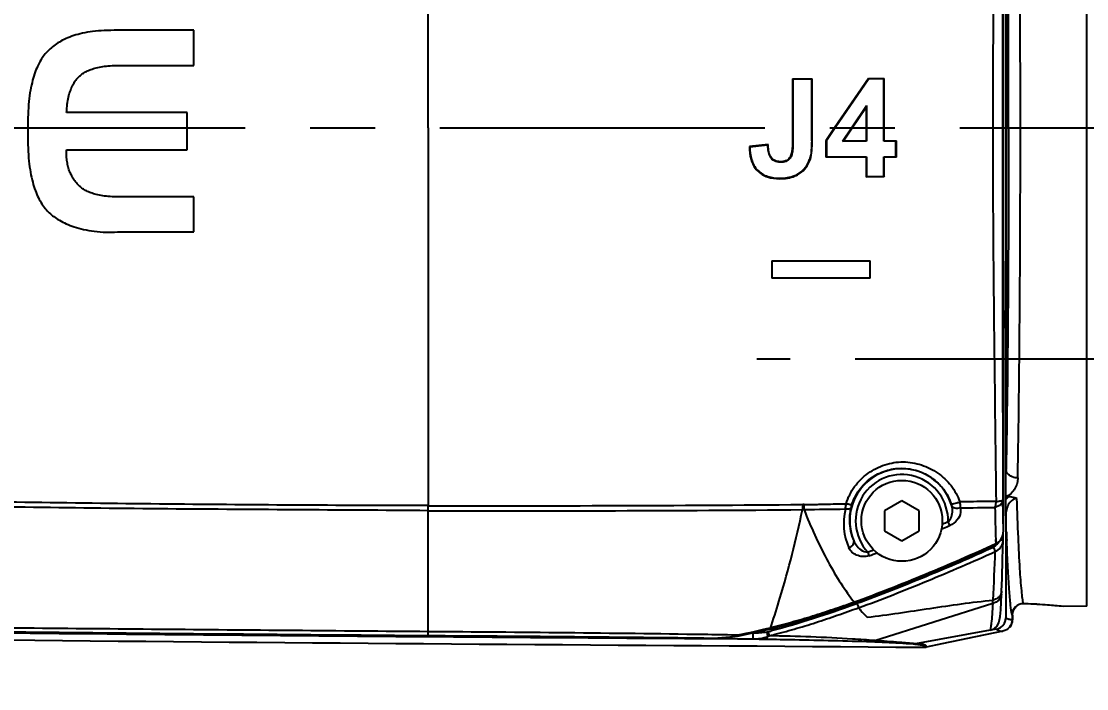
# Model space of a CAD drawing. Header units: millimetres. Extents: x 5828 to 6704, y 123 to 421.
# Drawn here: x 6578.24 to 6584.39, y 356.17 to 360.02 of the extents above; entities that cross this region are included whole.
import ezdxf

# ---------------------------------------------------------------- set-up
doc = ezdxf.new("R2010")
doc.units = ezdxf.units.MM
doc.linetypes.add('CENTER', pattern=[0.6, 0.375, -0.075, 0.075, -0.075])
for name, color, linetype in [('中心线', 7, 'Continuous'), ('外形图', 7, 'Continuous'), ('尺寸标注', 7, 'Continuous'), ('运动范围', 7, 'Continuous')]:
    doc.layers.add(name, color=color, linetype=linetype)
doc.styles.add('微软雅黑', font='msyh.ttc', dxfattribs={"height": 1.5})
doc.dimstyles.new('尺寸标注_1_15比例', dxfattribs={"dimtxt": 1.5, "dimasz": 1.25, "dimexe": 0.5, "dimexo": 0.4, "dimgap": 0.5, "dimtad": 1, "dimdec": 1, "dimlfac": 15, "dimdsep": 46, "dimtxsty": '微软雅黑', "dimcen": 0.09, "dimadec": 0, "dimazin": 0, "dimtp": 0.01, "dimtm": 0.01, "dimtfac": 1, "dimtdec": 1, "dimtofl": 0, "dimtmove": 0, "dimatfit": 3, "dimfxl": 1, "dimtolj": 1, "dimarcsym": 0})

# ---------------------------------------------------------------- blocks, each defined once
blk = doc.blocks.new('*D797')
at = {"layer": 'Defpoints', "color": 0}
for p in [(6541.8372, 378.1181), (6588.1866, 378.1181), (6595.1201, 318.7401)]:
    blk.add_point(p, dxfattribs=at)
at = {"layer": '尺寸标注', "color": 0, "lineweight": -2}
for p, q in [((6587.7866, 378.1181), (6541.3372, 378.1181)), ((6541.8372, 319.9901), (6541.8372, 376.8681)), ((6594.7201, 318.7401), (6541.3372, 318.7401))]:
    blk.add_line(p, q, dxfattribs=at)
at = {"layer": '尺寸标注', "color": 0}
for points in [[(6542.0455, 376.8681), (6541.6288, 376.8681), (6541.8372, 378.1181)], [(6541.6288, 319.9901), (6542.0455, 319.9901), (6541.8372, 318.7401)]]:
    blk.add_solid(points, dxfattribs=at)
at = {"layer": '尺寸标注', "color": 0, "insert": (6540.562, 347.1133), "char_height": 1.5, "attachment_point": 5, "rotation": 90, "style": '微软雅黑'}
blk.add_mtext('\\A1;890.7', dxfattribs=at)

msp = doc.modelspace()

# ---------------------------------------------------------------- linework, layer by layer
at = {"layer": '中心线', "linetype": 'CENTER', "ltscale": 5}
for p, q in [((6562.6546, 359.4068), (6596.8942, 359.4068)), ((6596.9263, 358.0734), (6582.4838, 358.0734))]:
    msp.add_line(p, q, dxfattribs=at)
at = {"layer": '外形图', "color": 7, "linetype": 'Continuous'}
for p, q in [((6584.3866, 356.6483), (6584.3866, 362.1653)), ((6583.92, 357.1696), (6583.92, 360.9418)), ((6583.9213, 360.9433), (6583.9213, 357.4363)), ((6579.2333, 359.9696), (6578.7927, 359.9696)), ((6579.2333, 359.7667), (6579.2333, 359.9696)), ((6578.7979, 359.7667), (6579.2333, 359.7667)), ((6582.6885, 359.6902), (6582.8025, 359.6901)), ((6582.6885, 359.6902), (6582.6885, 359.4068)), ((6582.7996, 359.6871), (6582.6914, 359.6872)), ((6582.6914, 359.6872), (6582.6915, 359.4068)), ((6582.7996, 359.4068), (6582.7996, 359.6872)), ((6582.8025, 359.4068), (6582.8025, 359.6901)), ((6583.1273, 359.6925), (6582.9321, 359.4068)), ((6583.1288, 359.6895), (6582.9357, 359.4068)), ((6583.1272, 359.6925), (6583.2185, 359.6924)), ((6583.1288, 359.6895), (6583.1272, 359.6924)), ((6583.2155, 359.6895), (6583.1288, 359.6895)), ((6583.2155, 359.4068), (6583.2155, 359.6895)), ((6583.2184, 359.4068), (6583.2185, 359.6924)), ((6579.1954, 359.4962), (6578.4995, 359.4962)), ((6579.1954, 359.2796), (6579.1954, 359.4962)), ((6583.0292, 359.4068), (6583.1163, 359.5362)), ((6583.0327, 359.4068), (6583.1133, 359.5266)), ((6583.1163, 359.5362), (6583.1133, 359.5266)), ((6583.1133, 359.5266), (6583.1133, 359.4068)), ((6583.1163, 359.5362), (6583.1163, 359.4068)), ((6578.2758, 359.3911), (6578.2759, 359.3866)), ((6578.2759, 359.4048), (6578.2759, 359.3911)), ((6582.6885, 359.4068), (6582.6885, 359.3241)), ((6582.6915, 359.4068), (6582.6915, 359.3241)), ((6582.7996, 359.3314), (6582.7996, 359.4068)), ((6582.8025, 359.3314), (6582.8025, 359.4068)), ((6582.9321, 359.4068), (6582.8814, 359.3326)), ((6582.9357, 359.4068), (6582.8843, 359.3317)), ((6582.9776, 359.33), (6583.0292, 359.4068)), ((6582.983, 359.3329), (6583.0327, 359.4068)), ((6583.1133, 359.4068), (6583.1133, 359.3329)), ((6583.1163, 359.4068), (6583.1163, 359.33)), ((6583.2155, 359.33), (6583.2155, 359.4068)), ((6583.2184, 359.3329), (6583.2184, 359.4068)), ((6582.5478, 359.3109), (6582.44, 359.2985)), ((6582.545, 359.3076), (6582.4429, 359.2959)), ((6582.8843, 359.3317), (6582.8814, 359.3326)), ((6582.8814, 359.3326), (6582.8814, 359.2375)), ((6582.8843, 359.3317), (6582.8843, 359.2404)), ((6582.9776, 359.33), (6582.983, 359.3329)), ((6583.1163, 359.33), (6582.9776, 359.33)), ((6582.983, 359.333), (6583.1133, 359.333)), ((6583.1163, 359.33), (6583.1133, 359.3329)), ((6583.2155, 359.33), (6583.2184, 359.3329)), ((6583.2859, 359.33), (6583.2155, 359.33)), ((6583.2184, 359.3329), (6583.2888, 359.333)), ((6583.2859, 359.2404), (6583.2859, 359.33)), ((6583.2888, 359.2375), (6583.2888, 359.333)), ((6578.4995, 359.2796), (6579.1954, 359.2796)), ((6582.8843, 359.2404), (6582.8814, 359.2375)), ((6583.1163, 359.2404), (6583.1133, 359.2375)), ((6583.1163, 359.2404), (6583.1163, 359.1264)), ((6583.2155, 359.2404), (6583.2859, 359.2405)), ((6583.2155, 359.2404), (6583.2184, 359.2375)), ((6583.2155, 359.1264), (6583.2155, 359.2404)), ((6582.6185, 359.2086), (6582.6185, 359.2116)), ((6582.6749, 359.2316), (6582.6725, 359.2333)), ((6583.1133, 359.2377), (6582.8814, 359.2376)), ((6583.1133, 359.2375), (6583.1133, 359.1234)), ((6583.2888, 359.2375), (6583.2185, 359.2374)), ((6583.2185, 359.1235), (6583.2185, 359.2374)), ((6582.4877, 359.1626), (6582.4856, 359.1606)), ((6583.1163, 359.1264), (6583.1133, 359.1234)), ((6583.2185, 359.1235), (6583.1133, 359.1234)), ((6583.1163, 359.1264), (6583.2155, 359.1264)), ((6583.2155, 359.1264), (6583.2184, 359.1234)), ((6579.2333, 359.0091), (6578.7979, 359.0091)), ((6579.2333, 358.8062), (6579.2333, 359.0091)), ((6578.7927, 358.8062), (6579.2333, 358.8062)), ((6582.57, 358.6401), (6582.57, 358.5401)), ((6582.57, 358.6401), (6583.1366, 358.6401)), ((6583.1366, 358.5401), (6583.1366, 358.6401)), ((6583.1366, 358.5401), (6582.57, 358.5401)), ((6583.9063, 357.0817), (6583.9063, 358.2513)), ((6580.5866, 357.1984), (6580.5866, 357.2277)), ((6582.7566, 357.234), (6582.7476, 357.2339)), ((6583.32, 357.2548), (6583.2206, 357.1974)), ((6583.4193, 357.1974), (6583.32, 357.2548)), ((6580.5866, 356.5005), (6580.5866, 357.1984)), ((6583.2206, 357.1974), (6583.2206, 357.0828)), ((6583.4193, 357.0828), (6583.4193, 357.1974)), ((6583.9199, 357.1696), (6583.92, 356.5814)), ((6583.548, 357.0933), (6583.5612, 357.0985)), ((6583.548, 357.0933), (6583.5612, 357.0985)), ((6583.5599, 357.1235), (6583.5525, 357.1206)), ((6583.2206, 357.0828), (6583.32, 357.0254)), ((6583.32, 357.0254), (6583.4193, 357.0828)), ((6583.8613, 357.033), (6583.8619, 357.0078)), ((6583.8617, 357.033), (6583.8624, 357.008)), ((6583.8713, 357.0076), (6583.8901, 357.0263)), ((6583.8901, 357.0263), (6583.9021, 357.0521)), ((6583.8924, 357.0313), (6583.9045, 357.0313)), ((6583.9021, 357.0521), (6583.9063, 357.0817)), ((6583.9045, 357.0313), (6583.9045, 357.0692)), ((6583.9045, 357.0287), (6583.9045, 357.0313)), ((6583.9252, 357.0246), (6583.9251, 357.0273)), ((6583.9253, 357.0294), (6583.9252, 357.0321)), ((6583.8481, 356.9868), (6583.8589, 356.9639)), ((6583.8484, 356.996), (6583.864, 357.0035)), ((6583.8619, 357.0079), (6583.864, 357.0035)), ((6583.864, 357.0035), (6583.8713, 357.0076)), ((6583.1227, 356.9598), (6583.1303, 356.9386)), ((6583.4755, 356.8335), (6583.5164, 356.8505)), ((6583.3409, 356.7784), (6583.371, 356.7906)), ((6583.371, 356.7906), (6583.4032, 356.8037)), ((6583.4032, 356.8037), (6583.4379, 356.818)), ((6583.4379, 356.818), (6583.4755, 356.8335)), ((6583.1621, 356.7083), (6583.1927, 356.72)), ((6583.1927, 356.72), (6583.2143, 356.7284)), ((6583.2143, 356.7284), (6583.237, 356.7372)), ((6583.237, 356.7372), (6583.2609, 356.7465)), ((6583.2609, 356.7465), (6583.286, 356.7565)), ((6583.286, 356.7565), (6583.3126, 356.7671)), ((6583.3126, 356.7671), (6583.3409, 356.7784)), ((6583.8948, 356.7155), (6583.8955, 356.7334)), ((6583.0466, 356.666), (6583.0449, 356.6707)), ((6583.0609, 356.6626), (6583.0492, 356.6585)), ((6583.0609, 356.6626), (6583.0493, 356.6583)), ((6583.0609, 356.6626), (6583.0673, 356.6453)), ((6583.0889, 356.681), (6583.1062, 356.6874)), ((6583.1062, 356.6874), (6583.1333, 356.6975)), ((6583.1333, 356.6975), (6583.1621, 356.7083)), ((6583.1641, 356.4492), (6583.8451, 356.6646)), ((6584.0245, 356.6614), (6584.0216, 356.6614)), ((6584.1014, 356.6581), (6584.097, 356.6584)), ((6583.9558, 356.5967), (6583.9558, 356.5692)), ((6583.9587, 356.5965), (6583.9587, 356.5694)), ((6584.3866, 356.6483), (6584.25, 356.6459)), ((6582.5657, 356.5336), (6582.5672, 356.5381)), ((6582.5659, 356.5332), (6582.5674, 356.5376)), ((6582.3293, 356.4685), (6582.3724, 356.4747)), ((6582.3713, 356.4805), (6582.3593, 356.4807)), ((6582.3669, 356.4806), (6582.3595, 356.4807)), ((6582.3714, 356.4799), (6582.3723, 356.4752)), ((6582.3723, 356.4752), (6582.3724, 356.4747)), ((6582.3724, 356.4748), (6582.5634, 356.5164)), ((6582.4596, 356.4922), (6582.4594, 356.4589)), ((6582.5402, 356.4985), (6582.5454, 356.4727)), ((6582.5487, 356.5005), (6582.5546, 356.4767)), ((6582.5621, 356.5218), (6582.5633, 356.5167)), ((6582.5633, 356.5167), (6582.5634, 356.5164)), ((6583.8288, 356.5091), (6583.3985, 356.4312)), ((6583.9025, 356.5039), (6583.55, 356.4306)), ((6583.8652, 356.5158), (6583.8288, 356.5092)), ((6582.177, 356.4626), (6582.177, 356.4626)), ((6582.177, 356.4609), (6582.3723, 356.4595)), ((6582.177, 356.4609), (6582.4594, 356.4589)), ((6582.3723, 356.4595), (6582.4594, 356.4589)), ((6583.4462, 356.4115), (6583.4462, 356.4107)), ((6583.55, 356.4306), (6583.4602, 356.4121))]:
    msp.add_line(p, q, dxfattribs=at)
for points in [[(6583.8955, 356.7334), (6583.898, 356.8079), (6583.9015, 356.921), (6583.9045, 357.0287)], [(6583.5164, 356.8505), (6583.5384, 356.8597), (6583.5614, 356.8694), (6583.5857, 356.8797), (6583.6114, 356.8906), (6583.6386, 356.9022), (6583.6676, 356.9147), (6583.6985, 356.9281), (6583.7317, 356.9427), (6583.7674, 356.9587), (6583.8061, 356.9763), (6583.8484, 356.996)], [(6582.5634, 356.5164), (6582.7341, 356.5628), (6582.9157, 356.6205), (6583.0466, 356.666)], [(6583.0466, 356.666), (6583.0494, 356.667), (6583.0648, 356.6722)], [(6583.0648, 356.6722), (6583.0726, 356.675), (6583.0889, 356.681)], [(6583.876, 356.544), (6583.8801, 356.5533), (6583.8844, 356.5682), (6583.8874, 356.5875), (6583.8907, 356.6264), (6583.8948, 356.7155)], [(6583.9025, 356.5039), (6583.8108, 356.485), (6583.7257, 356.4673), (6583.6521, 356.452), (6583.55, 356.4306)], [(6582.177, 356.4626), (6582.2417, 356.4632), (6582.3293, 356.4685)]]:
    msp.add_lwpolyline(points, dxfattribs=at)
msp.add_circle((6583.32, 357.1401), 0.2333, dxfattribs=at)
for centre, radius, start, end in [((7309.4139, 359.432), 725.514, 179.8326154, 180.0019932), ((6460.1554, 359.4998), 123.7808, 359.956911, 0.67194), ((7270.8238, 359.3258), 686.9239, 179.9932493, 180.1721415), ((6583.32, 357.1401), 0.3006, 16.65542, 202.74876), ((6583.32, 357.1401), 0.2672, 358.77922, 222.42787), ((6583.6958, 357.4384), 0.2255, 353.65308, 359.46008), ((6583.9992, 357.1933), 0.1058, 130.5873, 138.53293), ((6583.9943, 357.1989), 0.0983, 126.458, 130.53101), ((6581.0433, 552.6431), 195.4162, 269.866088, 270.499696), ((6583.318, 357.1445), 0.3006, 165.65989, 180.83635), ((6583.2507, 357.1616), 0.2311, 162.69743, 165.64067), ((6583.2191, 396.996), 39.7835, 270.62939, 270.91961), ((6623.8595, 358.1472), 40.0133, 181.33142, 181.59559), ((6581.0938, 557.8127), 200.615, 269.855137, 270.472124), ((6583.3305, 357.1241), 0.3462, 166.2018, 203.9), ((6583.3174, 357.1445), 0.2999, 180.83218, 203.7061), ((6580.9828, 363.6222), 6.991, 291.63057, 291.87122), ((6580.6728, 364.4566), 7.9047, 291.43191, 291.70318), ((6602.5784, 357.7735), 18.6683, 182.13727, 182.29092), ((6578.381, 370.2174), 14.08, 289.6802, 289.8317), ((6573.8155, 357.2769), 10.0482, 356.61172, 358.21441), ((6583.8417, 357.0583), 0.0544, 291.86392, 294.36841), ((6578.5113, 369.9586), 13.8151, 289.53268, 289.74589), ((6584.4906, 357.7714), 1.8177, 216.84182, 217.2711), ((6581.8731, 356.7972), 1.9764, 356.15512, 356.68888), ((6583.9493, 353.9578), 2.7046, 88.2195, 88.4057), ((6583.9468, 353.8832), 2.7792, 86.90176, 88.21627), ((6583.9459, 353.8718), 2.7907, 85.57604, 86.80714), ((6584.2333, 357.0747), 1.2426, 200.21678, 200.54972), ((6583.9452, 353.8619), 2.8006, 83.75349, 85.57729), ((6583.8168, 356.5749), 0.0668, 280.35139, 332.50115), ((6583.8533, 356.5813), 0.0666, 280.27496, 340.03604), ((6583.8526, 356.5815), 0.0673, 340.1283, 359.92041), ((6578.2969, 4.8517), 351.6324, 89.367753, 89.627017), ((6579.3522, 163.235), 193.2694, 89.162136, 89.634062), ((6581.0943, 286.4805), 70.0116, 88.964554, 89.11275), ((6582.2785, 356.8305), 0.3621, 283.37256, 284.84454), ((6582.4995, 356.7002), 0.2057, 281.39657, 282.20857), ((6582.5035, 356.6823), 0.1874, 282.19263, 283.97666), ((6582.4953, 356.6025), 0.1391, 291.09654, 295.24419), ((6581.7454, 359.7199), 3.3182, 284.00934, 284.32732), ((6580.4618, 364.6758), 8.462, 284.31912, 284.44607), ((6577.8486, 358.1115), 4.9744, 341.36255, 341.50085), ((6583.3858, 356.5012), 0.0711, 269.47434, 280.24992), ((6583.4467, 356.4776), 0.0669, 269.55455, 281.6177)]:
    msp.add_arc(centre, radius, start, end, dxfattribs=at)
msp.add_ellipse((6583.9514, 359.4068), major_axis=(0, 2.8333), ratio=0.017455, start_param=1.150736, end_param=1.990856, dxfattribs=at)
for points, knots in [([(6580.5864, 359.4068), (6580.5864, 359.5884), (6580.5864, 360.3148), (6580.5863, 361.0412), (6580.5863, 361.5859)], [0, 0, 0, 0, 0.250104, 1, 1, 1, 1]), ([(6583.8638, 361.5619), (6583.8614, 361.3835), (6583.8559, 360.9357), (6583.8473, 360.2174), (6583.8447, 359.6773), (6583.8445, 359.4068)], [0, 0, 0, 0, 0.248288, 0.623393, 1, 1, 1, 1]), ([(6584.0041, 359.4068), (6584.0041, 359.7736), (6584.0018, 360.4467), (6583.9947, 361.1197), (6583.9891, 361.4259)], [0, 0, 0, 0, 0.544975, 1, 1, 1, 1]), ([(6578.7927, 359.9696), (6578.7674, 359.9696), (6578.7196, 359.9689), (6578.6522, 359.9637), (6578.5933, 359.954), (6578.542, 359.9402), (6578.4974, 359.9229), (6578.4589, 359.9031), (6578.4261, 359.8815), (6578.3986, 359.8583), (6578.3751, 359.8332), (6578.3543, 359.8044), (6578.3351, 359.77), (6578.3176, 359.7285), (6578.3024, 359.6793), (6578.29, 359.6221), (6578.2812, 359.5567), (6578.2765, 359.4833), (6578.2759, 359.4317), (6578.2759, 359.4048)], [0, 0, 0, 0, 0.084198, 0.15912, 0.224818, 0.28283, 0.335554, 0.383548, 0.426848, 0.466044, 0.503007, 0.541119, 0.584053, 0.63371, 0.690782, 0.755364, 0.82814, 0.910274, 1, 1, 1, 1]), ([(6578.5609, 359.6916), (6578.5655, 359.6968), (6578.5756, 359.7069), (6578.5935, 359.7206), (6578.6151, 359.7332), (6578.6412, 359.7445), (6578.6727, 359.7541), (6578.7098, 359.7614), (6578.7522, 359.7659), (6578.7822, 359.7667), (6578.7979, 359.7667)], [0, 0, 0, 0, 0.08081, 0.167277, 0.263174, 0.373046, 0.500761, 0.648452, 0.81615, 1, 1, 1, 1]), ([(6578.4995, 359.4962), (6578.5004, 359.5118), (6578.5029, 359.5415), (6578.5099, 359.5829), (6578.5196, 359.6183), (6578.5316, 359.6477), (6578.5452, 359.6718), (6578.5556, 359.6855), (6578.5609, 359.6916)], [0, 0, 0, 0, 0.225887, 0.427937, 0.603128, 0.753169, 0.88307, 1, 1, 1, 1]), ([(6565.629, 359.4041), (6565.6292, 359.2166), (6565.6714, 358.8405), (6565.8556, 358.3046), (6566.1529, 357.8218), (6566.4829, 357.4831), (6566.7858, 357.2607), (6567.0302, 357.1197), (6567.2888, 357.0065), (6567.5581, 356.9225), (6567.8351, 356.8686), (6568.0691, 356.8489), (6568.2563, 356.8381), (6568.4436, 356.8268), (6568.6776, 356.8107), (6568.9583, 356.7923), (6569.2392, 356.7757), (6569.5201, 356.7595), (6569.8947, 356.7383), (6570.363, 356.7136), (6570.9251, 356.6863), (6571.4873, 356.6611), (6572.237, 356.6305), (6573.1743, 356.5972), (6574.2993, 356.5645), (6575.7996, 356.5294), (6577.6752, 356.4995), (6579.9261, 356.478), (6581.4267, 356.4679), (6582.177, 356.4626)], [0, 0, 0, 0, 0.03123, 0.062458, 0.093688, 0.124916, 0.140555, 0.156192, 0.171829, 0.187473, 0.203107, 0.218729, 0.226548, 0.234365, 0.249989, 0.265612, 0.281238, 0.296864, 0.312489, 0.343739, 0.37499, 0.40624, 0.437491, 0.499992, 0.562493, 0.624994, 0.749996, 0.874998, 1, 1, 1, 1]), ([(6578.2759, 359.3866), (6578.2759, 359.3837), (6578.2759, 359.3806), (6578.2759, 359.3775), (6578.2759, 359.3773)], [0, 0, 0, 0, 0.947393, 1, 1, 1, 1]), ([(6578.2759, 359.3773), (6578.2759, 359.3759), (6578.2759, 359.3468), (6578.2765, 359.2928), (6578.2811, 359.2184), (6578.2901, 359.1527), (6578.3027, 359.0954), (6578.3182, 359.046), (6578.336, 359.0044), (6578.3553, 358.9701), (6578.3761, 358.9414), (6578.3995, 358.9165), (6578.4268, 358.8937), (6578.4593, 358.8723), (6578.4984, 358.8524), (6578.545, 358.8346), (6578.5995, 358.8199), (6578.6611, 358.8094), (6578.7265, 358.8043), (6578.7709, 358.8049), (6578.7927, 358.8062)], [0, 0, 0, 0, 0.004725, 0.096387, 0.178265, 0.250822, 0.315236, 0.372149, 0.421618, 0.464299, 0.50207, 0.538489, 0.576866, 0.619262, 0.667036, 0.721512, 0.783683, 0.853378, 0.927789, 1, 1, 1, 1]), ([(6580.5864, 359.4068), (6580.5864, 359.2251), (6580.5864, 358.4987), (6580.5863, 357.7724), (6580.5862, 357.2277)], [0, 0, 0, 0, 0.250116, 1, 1, 1, 1]), ([(6583.0292, 359.4068), (6583.0298, 359.4073), (6583.0314, 359.4083), (6583.0323, 359.4071), (6583.0327, 359.4068)], [0, 0, 0, 0, 0.633338, 1, 1, 1, 1]), ([(6583.8445, 359.4068), (6583.8447, 359.2263), (6583.846, 358.7759), (6583.8536, 358.0576), (6583.8602, 357.5196), (6583.8638, 357.2517)], [0, 0, 0, 0, 0.251155, 0.626949, 1, 1, 1, 1]), ([(6583.9362, 359.4068), (6583.9362, 359.0488), (6583.934, 358.392), (6583.9269, 357.7351), (6583.9213, 357.4363)], [0, 0, 0, 0, 0.544975, 1, 1, 1, 1]), ([(6583.9891, 357.3876), (6583.9948, 357.6938), (6584.0018, 358.3669), (6584.0041, 359.04), (6584.0041, 359.4068)], [0, 0, 0, 0, 0.455025, 1, 1, 1, 1]), ([(6582.545, 359.3076), (6582.5455, 359.2961), (6582.5475, 359.2733), (6582.5533, 359.2502), (6582.5594, 359.2404)], [0, 0, 0, 0, 0.500715, 1, 1, 1, 1]), ([(6582.5619, 359.242), (6582.5556, 359.252), (6582.5501, 359.2757), (6582.5482, 359.2991), (6582.5478, 359.3109)], [0, 0, 0, 0, 0.499269, 1, 1, 1, 1]), ([(6582.6885, 359.3241), (6582.6885, 359.3085), (6582.6877, 359.2851), (6582.6825, 359.2546), (6582.6771, 359.2396), (6582.6725, 359.2333)], [0, 0, 0, 0, 0.500585, 0.750833, 1, 1, 1, 1]), ([(6582.6915, 359.3241), (6582.6915, 359.3082), (6582.6906, 359.2843), (6582.6852, 359.2532), (6582.6795, 359.238), (6582.6749, 359.2316)], [0, 0, 0, 0, 0.500587, 0.750831, 1, 1, 1, 1]), ([(6582.7996, 359.3314), (6582.7996, 359.3133), (6582.7984, 359.2773), (6582.7929, 359.2413), (6582.7872, 359.2241)], [0, 0, 0, 0, 0.500267, 1, 1, 1, 1]), ([(6582.79, 359.2232), (6582.7957, 359.2405), (6582.8013, 359.2769), (6582.8025, 359.3132), (6582.8025, 359.3314)], [0, 0, 0, 0, 0.49974, 1, 1, 1, 1]), ([(6578.5609, 359.0842), (6578.5548, 359.0911), (6578.5435, 359.1056), (6578.5291, 359.129), (6578.5175, 359.154), (6578.5084, 359.1811), (6578.5021, 359.2108), (6578.4987, 359.244), (6578.4988, 359.2673), (6578.4995, 359.2796)], [0, 0, 0, 0, 0.132266, 0.261367, 0.39109, 0.525267, 0.668073, 0.824344, 1, 1, 1, 1]), ([(6582.44, 359.2985), (6582.44, 359.2738), (6582.4446, 359.2241), (6582.4685, 359.1783), (6582.4856, 359.1606)], [0, 0, 0, 0, 0.5014, 1, 1, 1, 1]), ([(6582.4429, 359.2959), (6582.4431, 359.272), (6582.4479, 359.2239), (6582.4712, 359.1797), (6582.4877, 359.1626)], [0, 0, 0, 0, 0.501401, 1, 1, 1, 1]), ([(6582.6185, 359.2086), (6582.6069, 359.2087), (6582.5829, 359.213), (6582.5655, 359.2306), (6582.5594, 359.2404)], [0, 0, 0, 0, 0.499946, 1, 1, 1, 1]), ([(6582.6185, 359.2116), (6582.6074, 359.2116), (6582.5844, 359.2157), (6582.5677, 359.2325), (6582.5619, 359.242)], [0, 0, 0, 0, 0.499868, 1, 1, 1, 1]), ([(6582.6725, 359.2333), (6582.6667, 359.2253), (6582.6488, 359.2133), (6582.6286, 359.2116), (6582.6185, 359.2116)], [0, 0, 0, 0, 0.498151, 1, 1, 1, 1]), ([(6582.6749, 359.2316), (6582.6688, 359.2232), (6582.6502, 359.2105), (6582.629, 359.2086), (6582.6185, 359.2086)], [0, 0, 0, 0, 0.498223, 1, 1, 1, 1]), ([(6582.7281, 359.146), (6582.7418, 359.1554), (6582.7666, 359.1783), (6582.782, 359.2084), (6582.7872, 359.2241)], [0, 0, 0, 0, 0.499667, 1, 1, 1, 1]), ([(6582.7298, 359.1436), (6582.7437, 359.1532), (6582.769, 359.1765), (6582.7847, 359.2072), (6582.79, 359.2232)], [0, 0, 0, 0, 0.499664, 1, 1, 1, 1]), ([(6582.4856, 359.1606), (6582.5018, 359.1437), (6582.544, 359.1188), (6582.5913, 359.1138), (6582.6147, 359.1138)], [0, 0, 0, 0, 0.499192, 1, 1, 1, 1]), ([(6582.4877, 359.1626), (6582.5036, 359.1461), (6582.5451, 359.1216), (6582.5917, 359.1167), (6582.6147, 359.1167)], [0, 0, 0, 0, 0.49919, 1, 1, 1, 1]), ([(6582.6147, 359.1167), (6582.6442, 359.1167), (6582.6849, 359.1217), (6582.72, 359.1404), (6582.7281, 359.146)], [0, 0, 0, 0, 0.748833, 1, 1, 1, 1]), ([(6582.6147, 359.1138), (6582.6447, 359.1138), (6582.686, 359.1189), (6582.7215, 359.1379), (6582.7298, 359.1436)], [0, 0, 0, 0, 0.748817, 1, 1, 1, 1]), ([(6578.7979, 359.0091), (6578.7822, 359.0091), (6578.7522, 359.0099), (6578.7098, 359.0144), (6578.6727, 359.0217), (6578.6412, 359.0313), (6578.615, 359.0426), (6578.5935, 359.0552), (6578.5756, 359.0689), (6578.5655, 359.079), (6578.5609, 359.0842)], [0, 0, 0, 0, 0.183865, 0.351584, 0.499288, 0.627008, 0.736875, 0.832757, 0.919205, 1, 1, 1, 1]), ([(6580.5862, 357.2277), (6580.0692, 357.2285), (6579.0351, 357.235), (6576.9672, 357.2634), (6574.3827, 357.3303), (6571.2832, 357.4606), (6569.2185, 357.5814), (6568.1866, 357.6494)], [0, 0, 0, 0, 0.125001, 0.250002, 0.500001, 0.750001, 1, 1, 1, 1]), ([(6580.5866, 357.1984), (6580.0697, 357.2027), (6579.0359, 357.206), (6577.4853, 357.2294), (6575.9349, 357.2647), (6573.8683, 357.328), (6571.286, 357.4387), (6569.2218, 357.5604), (6568.1903, 357.629)], [0, 0, 0, 0, 0.125, 0.250001, 0.375002, 0.500003, 0.750001, 1, 1, 1, 1]), ([(6582.9987, 357.2388), (6583.0092, 357.2739), (6583.0422, 357.3409), (6583.1216, 357.4186), (6583.2199, 357.4686), (6583.328, 357.4859), (6583.4347, 357.4674), (6583.5303, 357.4193), (6583.6086, 357.3464), (6583.6425, 357.2831), (6583.6541, 357.2499)], [0, 0, 0, 0, 0.127823, 0.255346, 0.382075, 0.507501, 0.631492, 0.754406, 0.876781, 1, 1, 1, 1]), ([(6583.0301, 357.2304), (6583.0396, 357.2612), (6583.0689, 357.32), (6583.138, 357.3894), (6583.2246, 357.4333), (6583.3194, 357.4479), (6583.4128, 357.4329), (6583.4965, 357.3908), (6583.5633, 357.3257), (6583.5929, 357.2706), (6583.6031, 357.2416)], [0, 0, 0, 0, 0.128671, 0.256904, 0.384025, 0.509513, 0.633206, 0.755475, 0.877223, 1, 1, 1, 1]), ([(6583.9405, 357.4026), (6583.9352, 357.4065), (6583.9257, 357.4163), (6583.9214, 357.4297), (6583.9213, 357.4363)], [0, 0, 0, 0, 0.497301, 1, 1, 1, 1]), ([(6583.9892, 357.3876), (6583.9843, 357.3876), (6583.9672, 357.3889), (6583.9503, 357.3952), (6583.9405, 357.4026)], [0, 0, 0, 0, 0.285039, 1, 1, 1, 1]), ([(6583.9891, 357.3876), (6583.9887, 357.3771), (6583.9867, 357.3557), (6583.9685, 357.3139), (6583.9422, 357.2876), (6583.9207, 357.2772)], [0, 0, 0, 0, 0.232735, 0.471115, 1, 1, 1, 1]), ([(6583.9359, 357.278), (6583.9333, 357.2779), (6583.9283, 357.278), (6583.9232, 357.2773), (6583.9207, 357.2772)], [0, 0, 0, 0, 0.499921, 1, 1, 1, 1]), ([(6583.9838, 357.269), (6583.9803, 357.2705), (6583.9649, 357.2761), (6583.9483, 357.2783), (6583.9359, 357.278)], [0, 0, 0, 0, 0.238395, 1, 1, 1, 1]), ([(6582.7476, 357.2339), (6582.7476, 357.2312), (6582.7476, 357.2213), (6582.7473, 357.2113), (6582.7469, 357.204)], [0, 0, 0, 0, 0.262568, 1, 1, 1, 1]), ([(6582.7558, 357.2037), (6582.7561, 357.2061), (6582.757, 357.2161), (6582.7568, 357.2262), (6582.7566, 357.234)], [0, 0, 0, 0, 0.234174, 1, 1, 1, 1]), ([(6582.7566, 357.234), (6582.7667, 357.2335), (6582.7869, 357.2354), (6582.8172, 357.2345), (6582.8475, 357.2357), (6582.8879, 357.2363), (6582.9383, 357.2375), (6582.9786, 357.2384), (6582.9987, 357.2388)], [0, 0, 0, 0, 0.125292, 0.250482, 0.375629, 0.500684, 0.750533, 1, 1, 1, 1]), ([(6582.9943, 357.2066), (6582.9947, 357.2091), (6582.9964, 357.2198), (6582.9977, 357.2306), (6582.9987, 357.2388)], [0, 0, 0, 0, 0.231543, 1, 1, 1, 1]), ([(6583.0268, 357.2189), (6583.0262, 357.2167), (6583.0221, 357.2109), (6583.01, 357.2064), (6582.9999, 357.2061), (6582.9943, 357.2066)], [0, 0, 0, 0, 0.18774, 0.542849, 1, 1, 1, 1]), ([(6583.0301, 357.2304), (6583.0299, 357.2302), (6583.0289, 357.2305), (6583.0272, 357.2307), (6583.0243, 357.2315), (6583.0188, 357.2329), (6583.0101, 357.2354), (6583.0028, 357.2376), (6582.9987, 357.2388)], [0, 0, 0, 0, 0.022564, 0.079375, 0.169288, 0.28999, 0.609635, 1, 1, 1, 1]), ([(6583.5871, 357.1344), (6583.5935, 357.1401), (6583.6059, 357.1576), (6583.6134, 357.19), (6583.6113, 357.2145), (6583.6081, 357.2258)], [0, 0, 0, 0, 0.26188, 0.638607, 1, 1, 1, 1]), ([(6583.6561, 357.2149), (6583.6596, 357.2064), (6583.6606, 357.1803), (6583.6404, 357.1412), (6583.613, 357.1185), (6583.596, 357.1122)], [0, 0, 0, 0, 0.213381, 0.576548, 1, 1, 1, 1]), ([(6583.6031, 357.2416), (6583.6039, 357.2397), (6583.6113, 357.2383), (6583.6221, 357.2397), (6583.6378, 357.2435), (6583.6486, 357.2475), (6583.6541, 357.2499)], [0, 0, 0, 0, 0.115868, 0.345275, 0.659533, 1, 1, 1, 1]), ([(6583.6079, 357.2263), (6583.6076, 357.2273), (6583.6062, 357.2325), (6583.6045, 357.2376), (6583.6031, 357.2416)], [0, 0, 0, 0, 0.206998, 1, 1, 1, 1]), ([(6583.6561, 357.2149), (6583.6466, 357.211), (6583.6311, 357.2093), (6583.6139, 357.2164), (6583.6089, 357.2232), (6583.6078, 357.2267)], [0, 0, 0, 0, 0.564258, 0.79695, 1, 1, 1, 1]), ([(6583.8638, 357.2517), (6583.8465, 357.2515), (6583.7766, 357.2509), (6583.7067, 357.2503), (6583.6541, 357.2499)], [0, 0, 0, 0, 0.246741, 1, 1, 1, 1]), ([(6583.6541, 357.2499), (6583.6545, 357.2467), (6583.6558, 357.2351), (6583.6562, 357.2234), (6583.6561, 357.2149)], [0, 0, 0, 0, 0.274158, 1, 1, 1, 1]), ([(6583.903, 357.262), (6583.9029, 357.252), (6583.891, 357.23), (6583.8695, 357.2205), (6583.8576, 357.2176)], [0, 0, 0, 0, 0.449092, 1, 1, 1, 1]), ([(6583.8576, 357.2176), (6583.8585, 357.2201), (6583.8618, 357.2312), (6583.8633, 357.2427), (6583.8638, 357.2517)], [0, 0, 0, 0, 0.227633, 1, 1, 1, 1]), ([(6583.8638, 357.2517), (6583.8691, 357.2521), (6583.8785, 357.2531), (6583.8909, 357.2554), (6583.8987, 357.2577), (6583.9029, 357.2606), (6583.903, 357.262)], [0, 0, 0, 0, 0.384065, 0.689559, 0.895051, 1, 1, 1, 1]), ([(6583.9063, 357.0817), (6583.906, 357.0966), (6583.9049, 357.1567), (6583.9038, 357.2168), (6583.903, 357.262)], [0, 0, 0, 0, 0.247742, 1, 1, 1, 1]), ([(6583.9838, 357.269), (6583.9731, 357.2688), (6583.9517, 357.2591), (6583.9327, 357.2323), (6583.9221, 357.2017), (6583.92, 357.1802), (6583.9199, 357.1696)], [0, 0, 0, 0, 0.250729, 0.501587, 0.751364, 1, 1, 1, 1]), ([(6584.0216, 356.6614), (6584.0194, 356.6714), (6584.0156, 356.696), (6584.0082, 356.7632), (6584.0001, 356.8802), (6583.9912, 357.0581), (6583.9863, 357.1934), (6583.9839, 357.269)], [0, 0, 0, 0, 0.050176, 0.122646, 0.333108, 0.627501, 1, 1, 1, 1]), ([(6582.5674, 356.5376), (6582.5846, 356.5893), (6582.6539, 356.8088), (6582.7099, 357.0323), (6582.7467, 357.204)], [0, 0, 0, 0, 0.236878, 1, 1, 1, 1]), ([(6582.7558, 357.2038), (6582.7747, 357.154), (6582.8155, 357.0581), (6582.8832, 356.9215), (6582.955, 356.7956), (6583.0085, 356.7181), (6583.0359, 356.6815)], [0, 0, 0, 0, 0.268798, 0.525273, 0.769293, 1, 1, 1, 1]), ([(6583.596, 357.1122), (6583.5954, 357.1138), (6583.5925, 357.1212), (6583.5895, 357.1286), (6583.5871, 357.1344)], [0, 0, 0, 0, 0.212797, 1, 1, 1, 1]), ([(6583.884, 357.0232), (6583.8877, 357.0271), (6583.9006, 357.044), (6583.9062, 357.0659), (6583.9063, 357.0817)], [0, 0, 0, 0, 0.252902, 1, 1, 1, 1]), ([(6583.014, 356.9838), (6583.0189, 356.9857), (6583.028, 356.9907), (6583.0385, 357.0008), (6583.0444, 357.0123), (6583.0441, 357.0206), (6583.0428, 357.0239)], [0, 0, 0, 0, 0.295317, 0.568247, 0.801604, 1, 1, 1, 1]), ([(6583.1303, 356.9386), (6583.1185, 356.934), (6583.0932, 356.9321), (6583.0498, 356.9421), (6583.0219, 356.965), (6583.014, 356.9838)], [0, 0, 0, 0, 0.283217, 0.544003, 1, 1, 1, 1]), ([(6583.0428, 357.0239), (6583.0462, 357.0159), (6583.0572, 356.9966), (6583.0825, 356.9711), (6583.109, 356.9597), (6583.1227, 356.9598)], [0, 0, 0, 0, 0.2444, 0.616886, 1, 1, 1, 1]), ([(6583.8619, 357.0078), (6583.795, 356.9769), (6583.6606, 356.9162), (6583.4567, 356.8302), (6583.2516, 356.7474), (6583.1138, 356.6947), (6583.0442, 356.6702)], [0, 0, 0, 0, 0.249997, 0.499987, 0.75001, 1, 1, 1, 1]), ([(6583.8481, 356.9868), (6583.7834, 356.9576), (6583.654, 356.8993), (6583.3922, 356.7896), (6583.1943, 356.7109), (6583.0609, 356.6626)], [0, 0, 0, 0, 0.250012, 0.500016, 1, 1, 1, 1]), ([(6583.0698, 356.6384), (6583.137, 356.6619), (6583.2696, 356.7137), (6583.4677, 356.7931), (6583.6641, 356.8766), (6583.7949, 356.9328), (6583.8589, 356.9639)], [0, 0, 0, 0, 0.250002, 0.500001, 0.749999, 1, 1, 1, 1]), ([(6583.8481, 356.9868), (6583.8515, 356.9888), (6583.8582, 356.9934), (6583.8628, 357.0002), (6583.8647, 357.0037)], [0, 0, 0, 0, 0.500936, 1, 1, 1, 1]), ([(6583.9558, 356.5967), (6583.9519, 356.6152), (6583.9462, 356.6643), (6583.9387, 356.7549), (6583.9315, 356.8788), (6583.9273, 356.9725), (6583.9252, 357.0246)], [0, 0, 0, 0, 0.132382, 0.3449, 0.635244, 1, 1, 1, 1]), ([(6567.9705, 356.857), (6568.0438, 356.8502), (6568.1913, 356.8407), (6568.4126, 356.8263), (6568.6343, 356.8113), (6568.9298, 356.7927), (6569.2992, 356.7703), (6569.7426, 356.7449), (6570.1861, 356.7211), (6570.7776, 356.6913), (6571.5172, 356.6576), (6572.405, 356.6224), (6573.589, 356.5821), (6575.0694, 356.5427), (6576.8461, 356.5099), (6579.2154, 356.4808), (6580.9923, 356.4693), (6582.177, 356.4609)], [0, 0, 0, 0, 0.01555, 0.03118, 0.046811, 0.06243, 0.09367, 0.124919, 0.156165, 0.187413, 0.249912, 0.312415, 0.374921, 0.499941, 0.624959, 0.749971, 1, 1, 1, 1]), ([(6580.5859, 356.4767), (6579.5539, 356.4848), (6578.0058, 356.4979), (6575.9418, 356.5301), (6574.394, 356.5641), (6572.8465, 356.6097), (6571.2995, 356.6703), (6569.7531, 356.7447), (6568.7231, 356.8118), (6568.2081, 356.8443)], [0, 0, 0, 0, 0.249999, 0.374999, 0.499999, 0.624999, 0.75, 0.875, 1, 1, 1, 1]), ([(6580.5866, 356.5005), (6580.0706, 356.5047), (6579.0386, 356.5133), (6577.4906, 356.5276), (6575.9427, 356.5512), (6574.3949, 356.5854), (6572.8475, 356.6304), (6571.3005, 356.6892), (6569.7542, 356.7641), (6568.7242, 356.8297), (6568.2092, 356.8623)], [0, 0, 0, 0, 0.124999, 0.25, 0.375, 0.5, 0.625, 0.75, 0.875, 1, 1, 1, 1]), ([(6583.0441, 356.6706), (6583.0047, 356.6559), (6582.9251, 356.6286), (6582.8052, 356.5894), (6582.6842, 356.5534), (6582.6028, 356.5321), (6582.5621, 356.5218)], [0, 0, 0, 0, 0.249989, 0.500012, 0.74999, 1, 1, 1, 1]), ([(6583.12, 356.5841), (6583.1807, 356.5904), (6583.3015, 356.6079), (6583.4828, 356.6349), (6583.664, 356.6624), (6583.7854, 356.6767), (6583.8462, 356.683)], [0, 0, 0, 0, 0.24979, 0.499681, 0.749918, 1, 1, 1, 1]), ([(6583.8451, 356.6646), (6583.8436, 356.6427), (6583.8412, 356.6044), (6583.8373, 356.5563), (6583.8326, 356.5267), (6583.8307, 356.5127), (6583.8288, 356.5091)], [0, 0, 0, 0, 0.41987, 0.737099, 0.921297, 1, 1, 1, 1]), ([(6583.8948, 356.7155), (6583.8943, 356.7037), (6583.8823, 356.6787), (6583.858, 356.6673), (6583.8451, 356.6647)], [0, 0, 0, 0, 0.471257, 1, 1, 1, 1]), ([(6583.8895, 356.7126), (6583.8864, 356.7071), (6583.8807, 356.7003), (6583.8739, 356.6951), (6583.872, 356.6939)], [0, 0, 0, 0, 0.740688, 1, 1, 1, 1]), ([(6584.0216, 356.6614), (6584.0051, 356.6618), (6583.9697, 356.6488), (6583.9559, 356.6136), (6583.9558, 356.5966)], [0, 0, 0, 0, 0.49194, 1, 1, 1, 1]), ([(6582.5728, 356.4814), (6582.6149, 356.4922), (6582.6989, 356.5146), (6582.8234, 356.5532), (6582.9471, 356.5945), (6583.0288, 356.6241), (6583.0698, 356.6387)], [0, 0, 0, 0, 0.250001, 0.500001, 0.749999, 1, 1, 1, 1]), ([(6583.0698, 356.6384), (6583.0739, 356.6336), (6583.09, 356.615), (6583.1069, 356.597), (6583.12, 356.5841)], [0, 0, 0, 0, 0.255109, 1, 1, 1, 1]), ([(6573.1851, 356.5557), (6574.8947, 356.5006), (6578.3153, 356.4412), (6581.736, 356.4245), (6583.4462, 356.4107)], [0, 0, 0, 0, 0.500032, 1, 1, 1, 1]), ([(6583.9558, 356.5692), (6583.9558, 356.5543), (6583.9451, 356.5235), (6583.9171, 356.5069), (6583.9025, 356.5039)], [0, 0, 0, 0, 0.499998, 1, 1, 1, 1]), ([(6583.9558, 356.5692), (6583.9528, 356.5691), (6583.9467, 356.5692), (6583.9345, 356.5726), (6583.9238, 356.5758), (6583.92, 356.5814)], [0, 0, 0, 0, 0.232703, 0.471695, 1, 1, 1, 1]), ([(6580.5859, 356.4766), (6580.5861, 356.4772), (6580.586, 356.4795), (6580.5866, 356.4874), (6580.5865, 356.4947), (6580.5866, 356.5005)], [0, 0, 0, 0, 0.081598, 0.28199, 1, 1, 1, 1]), ([(6582.177, 356.4626), (6582.2081, 356.4625), (6582.2701, 356.4638), (6582.3321, 356.471), (6582.3623, 356.4782)], [0, 0, 0, 0, 0.500258, 1, 1, 1, 1]), ([(6582.5345, 356.4577), (6582.5368, 356.458), (6582.5419, 356.4631), (6582.5441, 356.4689), (6582.5454, 356.4727)], [0, 0, 0, 0, 0.371108, 1, 1, 1, 1]), ([(6583.1641, 356.4492), (6583.1212, 356.4525), (6582.9182, 356.4662), (6582.7149, 356.4737), (6582.5546, 356.4767)], [0, 0, 0, 0, 0.211771, 1, 1, 1, 1]), ([(6583.8652, 356.5158), (6583.8678, 356.5127), (6583.8747, 356.5093), (6583.8872, 356.5053), (6583.8965, 356.5037), (6583.9025, 356.5039)], [0, 0, 0, 0, 0.303387, 0.547804, 1, 1, 1, 1]), ([(6582.5345, 356.4577), (6582.5902, 356.4568), (6582.7936, 356.4532), (6582.9969, 356.4484), (6583.1444, 356.4431)], [0, 0, 0, 0, 0.274143, 1, 1, 1, 1]), ([(6583.1444, 356.4431), (6583.1495, 356.4432), (6583.1565, 356.4449), (6583.1626, 356.4483), (6583.1641, 356.4492)], [0, 0, 0, 0, 0.740029, 1, 1, 1, 1]), ([(6583.1444, 356.4431), (6583.1717, 356.4421), (6583.252, 356.4388), (6583.3323, 356.4347), (6583.3852, 356.43)], [0, 0, 0, 0, 0.339008, 1, 1, 1, 1]), ([(6583.3985, 356.4312), (6583.3682, 356.4339), (6583.2901, 356.4398), (6583.2119, 356.4456), (6583.1641, 356.4492)], [0, 0, 0, 0, 0.387902, 1, 1, 1, 1]), ([(6583.3852, 356.43), (6583.3972, 356.429), (6583.4131, 356.4274), (6583.4314, 356.4248), (6583.4394, 356.4232), (6583.4438, 356.4219), (6583.447, 356.4201), (6583.4457, 356.4162), (6583.4466, 356.4135), (6583.4462, 356.4115)], [0, 0, 0, 0, 0.511408, 0.674249, 0.78408, 0.849114, 0.88066, 0.915312, 1, 1, 1, 1]), ([(6583.4486, 356.4252), (6583.4459, 356.4257), (6583.4293, 356.4284), (6583.4125, 356.4299), (6583.3985, 356.4312)], [0, 0, 0, 0, 0.166271, 1, 1, 1, 1]), ([(6583.4602, 356.4121), (6583.4599, 356.4121), (6583.4604, 356.4139), (6583.4596, 356.4155), (6583.4622, 356.4233), (6583.4529, 356.4244), (6583.4486, 356.4252)], [0, 0, 0, 0, 0.038112, 0.157363, 0.358766, 1, 1, 1, 1])]:
    msp.add_open_spline(points, degree=3, knots=knots, dxfattribs=at)
for points in [[(6582.8843, 359.2403), (6582.9616, 359.2404), (6583.039, 359.2404), (6583.1163, 359.2405)], [(6582.7558, 357.2038), (6582.7528, 357.2038), (6582.7499, 357.204), (6582.7469, 357.204)], [(6582.9943, 357.2067), (6582.9148, 357.2056), (6582.8353, 357.2046), (6582.7558, 357.2037)], [(6583.8986, 357.0017), (6583.9022, 357.0101), (6583.9042, 357.0194), (6583.9045, 357.0286)], [(6583.8589, 356.9639), (6583.8706, 356.9682), (6583.8816, 356.9761), (6583.8893, 356.9859)], [(6583.8641, 357.0088), (6583.8716, 357.0122), (6583.8783, 357.0173), (6583.884, 357.0232)], [(6583.8893, 356.9859), (6583.8931, 356.9907), (6583.8962, 356.9961), (6583.8986, 357.0017)], [(6583.8955, 356.7334), (6583.8952, 356.7262), (6583.893, 356.7189), (6583.8895, 356.7126)], [(6583.0493, 356.6583), (6582.8906, 356.6006), (6582.7301, 356.5467), (6582.5666, 356.505)], [(6583.872, 356.6939), (6583.8643, 356.6886), (6583.8553, 356.685), (6583.8462, 356.6831)], [(6583.9587, 356.5965), (6583.9587, 356.6053), (6583.9605, 356.6142), (6583.9639, 356.6223)], [(6583.9639, 356.6223), (6583.9672, 356.6301), (6583.9721, 356.6374), (6583.9782, 356.6434)], [(6583.9437, 356.5272), (6583.9531, 356.5388), (6583.9587, 356.5545), (6583.9587, 356.5694)], [(6582.5621, 356.5218), (6582.4988, 356.5064), (6582.4352, 356.4927), (6582.3714, 356.4799)], [(6582.4594, 356.4589), (6582.4884, 356.4589), (6582.5182, 356.4624), (6582.5454, 356.4727)], [(6582.5402, 356.4985), (6582.5138, 356.4932), (6582.4865, 356.492), (6582.4596, 356.4922)], [(6582.4594, 356.4589), (6582.4844, 356.4585), (6582.5094, 356.4581), (6582.5345, 356.4577)]]:
    msp.add_open_spline(points, degree=3, dxfattribs=at)
at = {"layer": '运动范围', "color": 0, "linetype": 'Continuous', "lineweight": 0}
msp.add_arc((6588.1866, 340.7401), 37.378, 340.00173, 209.99906, dxfattribs=at)

# ---------------------------------------------------------------- dimensions: what is measured, and where the dimension line sits
at = {"layer": '尺寸标注'}
dim = msp.add_linear_dim(base=(6541.8372, 378.1181), p1=(6595.1201, 318.7401), p2=(6588.1866, 378.1181), angle=90, dimstyle='尺寸标注_1_15比例', dxfattribs=at)
dim.commit()
dim.dimension.update_dxf_attribs({"geometry": '*D797', "text_midpoint": (6541.8372, 347.1133), "dimtype": 160})

doc.saveas('drawing.dxf')
